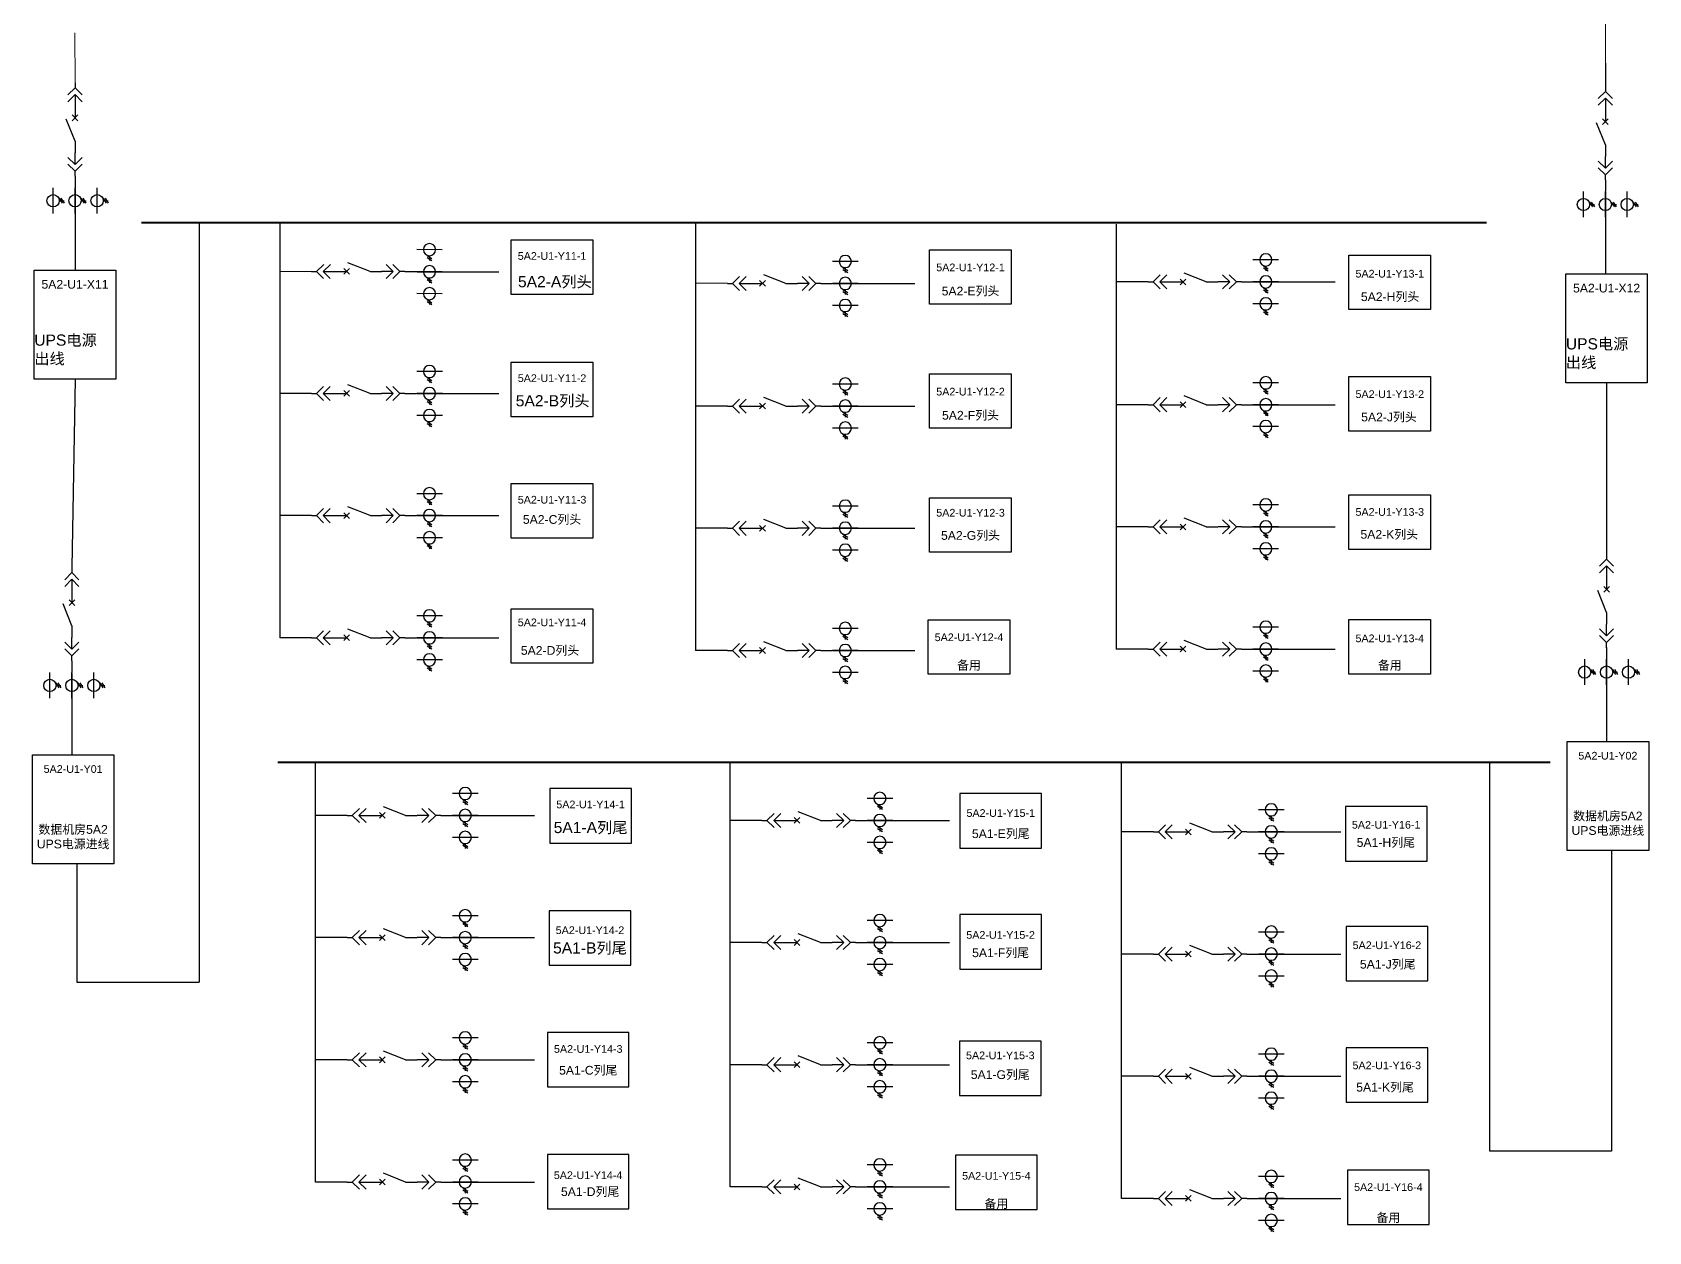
# Model space of a CAD drawing. Header units: metres. Extents: x 117 to 351, y 133 to 303.
# Drawn here: x 131.2 to 234.4, y 135 to 211.5 of the extents above; entities that cross this region are included whole.
import ezdxf

# ---------------------------------------------------------------- set-up
doc = ezdxf.new("R2010")
doc.units = ezdxf.units.M
doc.header["$MEASUREMENT"] = 0
doc.layers.get('0').update_dxf_attribs({"linetype": 'CONTINUOUS', "lineweight": 25})
doc.styles.add('Standard_copy10', font='arial.ttf')

# ---------------------------------------------------------------- blocks, each defined once
blk = doc.blocks.new('DYDQAA03_copy9')
at = {"color": 0}
for points in [[(0, 0), (0, -1.5)], [(-2.12, -3.62), (0, -1.5)], [(-2.12, -5.62), (0, -3.5)], [(2.12, -3.62), (0, -1.5)], [(2.12, -5.62), (0, -3.5)], [(0, -3.5), (0, -7)]]:
    blk.add_lwpolyline(points, dxfattribs=at)
blk = doc.blocks.new('DYDQAA09_copy9')
at = {"color": 0}
blk.add_lwpolyline([(0, 0), (0, -3.5)], dxfattribs=at)
blk.add_lwpolyline([(0, 0), (0, -3.5)], dxfattribs=at)
blk.add_lwpolyline([(0, 0), (0, -3.5)], dxfattribs=at)
blk.add_lwpolyline([(0, 0), (0, -3.5)], dxfattribs=at)
blk.add_lwpolyline([(0, 0), (0, -3.5)], dxfattribs=at)
blk.add_lwpolyline([(0, 0), (0, -3.5)], dxfattribs=at)
blk.add_lwpolyline([(0, 0), (0, -3.5)], dxfattribs=at)
blk.add_lwpolyline([(0, 0), (0, -3.5)], dxfattribs=at)
blk.add_lwpolyline([(0, 0), (0, -3.5)], dxfattribs=at)
blk = doc.blocks.new('DYDQ0201_copy9')
at = {"color": 0}
for points in [[(0.86, -0.86), (-0.86, 0.86)], [(-0.86, -0.86), (0.86, 0.86)], [(0, -7), (-2.61, -0.37)]]:
    blk.add_lwpolyline(points, dxfattribs=at)
blk = doc.blocks.new('DYDQAA04_copy9')
at = {"color": 0}
for points in [[(0, -3.5), (0, 0)], [(-2.12, -1.38), (0, -3.5)], [(-2.12, -3.38), (0, -5.5)], [(2.12, -1.38), (0, -3.5)], [(2.12, -3.38), (0, -5.5)], [(0, -7), (0, -5.5)]]:
    blk.add_lwpolyline(points, dxfattribs=at)
blk = doc.blocks.new('A$C03DD39B5_copy9')
for p, q in [((417, 475), (283, 392)), ((350, 333), (350, 467)), ((417, 422), (283, 339))]:
    blk.add_line(p, q)
blk.add_lwpolyline([(700, 167), (0, 167)])
blk.add_circle((350, 167), 167)
blk = doc.blocks.new('DYDQAA05_copy9')
at = {"color": 0}
blk.add_lwpolyline([(0, 0), (0, -7)], dxfattribs=at)

msp = doc.modelspace()

# ---------------------------------------------------------------- linework, layer by layer
at = {"color": 0, "lineweight": 20}
for p, q in [((231.59, 209.55, -6680.36), (231.59, 212.13, -5297.08)), ((133.91, 208.29, 6938.28), (133.9, 211.48, -5297.08))]:
    msp.add_line(p, q, dxfattribs=at)
for p, q in [((133.91, 201.54, 9139.5), (133.91, 199.9, 9139.5)), ((231.59, 201.31, -4479.14), (231.59, 199.67, -4479.14)), ((133.91, 199.9, 9139.5), (133.91, 196.34, 9139.5)), ((141.83, 199.38, 7598.43), (141.83, 150.88, 5837.67)), ((146.98, 199.38, 7598.43), (146.98, 188.47, 6906.79)), ((173.52, 199.38, 7535.11), (173.52, 187.66, 6843.47)), ((200.36, 199.27, 7535.11), (200.36, 187.75, 6843.47)), ((231.59, 199.67, -4479.14), (231.59, 196.1, -4479.14)), ((149.01, 196.26, 2756.95), (146.98, 196.24, 7598.43)), ((155.76, 196.24, 4958.17), (157.4, 196.24, 4958.17)), ((157.4, 196.24, 4958.17), (160.97, 196.23, 4958.17)), ((175.56, 195.49, 2693.63), (173.52, 195.51, 7535.11)), ((182.31, 195.49, 4894.85), (183.95, 195.49, 4894.85)), ((183.95, 195.49, 4894.85), (187.51, 195.49, 4894.85)), ((202.4, 195.59, 2693.63), (200.36, 195.59, 7535.11)), ((209.15, 195.59, 4894.85), (210.78, 195.59, 4894.85)), ((210.78, 195.59, 4894.85), (214.35, 195.59, 4894.85)), ((133.91, 189.38, 9139.5), (133.71, 177.35, 5428.7)), ((231.67, 189.15, -4510.63), (231.67, 178.05, -7737.11)), ((149.01, 188.47, 6906.79), (146.98, 188.47, 6906.79)), ((146.98, 188.47, 6906.79), (146.98, 180.67, 6215.15)), ((155.76, 188.47, 9108.02), (157.4, 188.47, 9108.02)), ((157.4, 188.47, 9108.02), (160.97, 188.47, 9108.02)), ((175.56, 187.66, 6843.47), (173.52, 187.66, 6843.47)), ((173.52, 187.66, 6843.47), (173.52, 179.86, 6151.83)), ((182.31, 187.66, 9044.69), (183.95, 187.66, 9044.69)), ((183.95, 187.66, 9044.69), (187.51, 187.66, 9044.69)), ((202.4, 187.75, 6843.47), (200.36, 187.75, 6843.47)), ((200.36, 187.75, 6843.47), (200.36, 179.95, 6151.83)), ((209.15, 187.75, 9044.69), (210.78, 187.75, 9044.69)), ((210.78, 187.75, 9044.69), (214.35, 187.75, 9044.69)), ((146.98, 180.67, 6215.15), (146.98, 172.87, 5523.51)), ((149.01, 180.67, 6215.15), (146.98, 180.67, 6215.15)), ((155.76, 180.67, 8416.38), (157.4, 180.67, 8416.38)), ((157.4, 180.67, 8416.38), (160.97, 180.67, 8416.38)), ((173.52, 179.86, 6151.83), (173.52, 172.06, 5460.19)), ((175.56, 179.86, 6151.83), (173.52, 179.86, 6151.83)), ((182.31, 179.86, 8353.05), (183.95, 179.86, 8353.05)), ((183.95, 179.86, 8353.05), (187.51, 179.86, 8353.05)), ((200.36, 179.95, 6151.83), (200.36, 172.15, 5460.19)), ((202.4, 179.95, 6151.83), (200.36, 179.95, 6151.83)), ((209.15, 179.95, 8353.05), (210.78, 179.95, 8353.05)), ((210.78, 179.95, 8353.05), (214.35, 179.95, 8353.05)), ((149.01, 172.87, 5523.51), (146.98, 172.87, 5523.51)), ((155.76, 172.87, 7724.73), (157.4, 172.87, 7724.73)), ((157.4, 172.87, 7724.73), (160.97, 172.87, 7724.73)), ((175.56, 172.06, 5460.19), (173.52, 172.06, 5460.19)), ((182.31, 172.06, 7661.41), (183.95, 172.06, 7661.41)), ((183.95, 172.06, 7661.41), (187.51, 172.06, 7661.41)), ((202.4, 172.15, 5460.19), (200.36, 172.15, 5460.19)), ((209.15, 172.15, 7661.41), (210.78, 172.15, 7661.41)), ((210.78, 172.15, 7661.41), (214.35, 172.15, 7661.41)), ((231.67, 171.46, -5535.89), (231.67, 169.82, -5535.89)), ((133.71, 170.6, 7629.92), (133.71, 168.96, 7629.92)), ((231.67, 169.82, -5535.89), (231.67, 166.25, -5535.89)), ((133.71, 168.96, 7629.92), (133.71, 165.4, 7629.92)), ((149.25, 153.73, 8290.07), (149.25, 164.93, 7598.43)), ((175.73, 153.42, 8290.07), (175.73, 164.93, 7598.43)), ((200.71, 152.68, 8290.07), (200.71, 164.93, 7598.43)), ((224.22, 140.1, -5786.61), (224.22, 164.93, 7598.43)), ((151.29, 161.53, 6906.79), (149.25, 161.53, 7598.43)), ((158.04, 161.53, 9108.02), (159.68, 161.53, 9108.02)), ((159.68, 161.53, 9108.02), (163.24, 161.53, 9108.02)), ((177.76, 161.21, 6906.79), (175.73, 161.21, 7598.43)), ((184.51, 161.21, 9108.02), (186.15, 161.21, 9108.02)), ((186.15, 161.21, 9108.02), (189.72, 161.21, 9108.02)), ((202.74, 160.48, 6906.79), (200.71, 160.48, 7598.43)), ((209.49, 160.48, 9108.02), (211.13, 160.48, 9108.02)), ((211.13, 160.48, 9108.02), (214.7, 160.48, 9108.02)), ((231.98, 159.3, -5567.38), (231.98, 140.1, -5786.61)), ((134.02, 158.44, 7598.43), (134.02, 150.88, 5837.67)), ((151.29, 153.73, 8290.07), (149.25, 153.73, 8290.07)), ((149.25, 145.93, 8981.72), (149.25, 153.73, 8290.07)), ((158.04, 153.73, 10491.3), (159.68, 153.73, 10491.3)), ((159.68, 153.73, 10491.3), (163.24, 153.73, 10491.3)), ((177.76, 153.42, 8290.07), (175.73, 153.42, 8290.07)), ((175.73, 145.62, 8981.72), (175.73, 153.42, 8290.07)), ((184.51, 153.42, 10491.3), (186.15, 153.42, 10491.3)), ((186.15, 153.42, 10491.3), (189.72, 153.42, 10491.3)), ((202.74, 152.68, 8290.07), (200.71, 152.68, 8290.07)), ((200.71, 144.88, 8981.72), (200.71, 152.68, 8290.07)), ((209.49, 152.68, 10491.3), (211.13, 152.68, 10491.3)), ((211.13, 152.68, 10491.3), (214.7, 152.68, 10491.3)), ((134.02, 150.88, 5837.67), (141.83, 150.88, 5837.67)), ((151.29, 145.93, 8981.72), (149.25, 145.93, 8981.72)), ((149.25, 138.13, 9673.36), (149.25, 145.93, 8981.72)), ((158.04, 145.93, 11182.94), (159.68, 145.93, 11182.94)), ((159.68, 145.93, 11182.94), (163.24, 145.93, 11182.94)), ((177.76, 145.62, 8981.72), (175.73, 145.62, 8981.72)), ((175.73, 137.82, 9673.36), (175.73, 145.62, 8981.72)), ((184.51, 145.62, 11182.94), (186.15, 145.62, 11182.94)), ((186.15, 145.62, 11182.94), (189.72, 145.62, 11182.94)), ((202.74, 144.88, 8981.72), (200.71, 144.88, 8981.72)), ((200.71, 137.08, 9673.36), (200.71, 144.88, 8981.72)), ((209.49, 144.88, 11182.94), (211.13, 144.88, 11182.94)), ((211.13, 144.88, 11182.94), (214.7, 144.88, 11182.94)), ((231.98, 140.1, -5786.61), (224.22, 140.1, -5786.61)), ((151.29, 138.13, 9673.36), (149.25, 138.13, 9673.36)), ((158.04, 138.13, 11874.58), (159.68, 138.13, 11874.58)), ((159.68, 138.13, 11874.58), (163.24, 138.13, 11874.58)), ((177.76, 137.82, 9673.36), (175.73, 137.82, 9673.36)), ((184.51, 137.82, 11874.58), (186.15, 137.82, 11874.58)), ((186.15, 137.82, 11874.58), (189.72, 137.82, 11874.58)), ((202.74, 137.08, 9673.36), (200.71, 137.08, 9673.36)), ((209.49, 137.08, 11874.58), (211.13, 137.08, 11874.58)), ((211.13, 137.08, 11874.58), (214.7, 137.08, 11874.58))]:
    msp.add_line(p, q)
at = {"color": 1, "lineweight": 40}
for p, q in [((138.15, 199.38, 7598.43), (224.01, 199.38, 7598.43)), ((146.85, 164.93, 7598.43), (228.06, 164.93, 7598.43))]:
    msp.add_line(p, q, dxfattribs=at)
for points, elevation in [([(161.75, 198.27), (166.96, 198.27), (166.96, 194.79), (161.75, 194.79)], -4149.84), ([(188.46, 197.64), (193.67, 197.64), (193.67, 194.17), (188.46, 194.17)], 4863.36), ([(215.22, 197.29), (220.43, 197.29), (220.43, 193.82), (215.22, 193.82)], -4149.84), ([(131.31, 196.34), (136.52, 196.34), (136.52, 189.38), (131.31, 189.38)], 9139.5), ([(229.07, 196.1), (234.27, 196.1), (234.27, 189.15), (229.07, 189.15)], -4510.63), ([(188.46, 189.73), (193.67, 189.73), (193.67, 186.26), (188.46, 186.26)], 9013.2), ([(161.75, 182.72), (166.96, 182.72), (166.96, 179.24), (161.75, 179.24)], -691.64), ([(188.46, 181.81), (193.67, 181.81), (193.67, 178.33), (188.46, 178.33)], 8321.56), ([(215.22, 181.99), (220.43, 181.99), (220.43, 178.51), (215.22, 178.51)], -691.64), ([(161.75, 174.72), (166.96, 174.72), (166.96, 171.24), (161.75, 171.24)], -1383.28), ([(188.37, 174.02), (193.58, 174.02), (193.58, 170.55), (188.37, 170.55)], 7629.92), ([(215.22, 174.03), (220.43, 174.03), (220.43, 170.55), (215.22, 170.55)], -1383.28), ([(229.15, 166.25), (234.36, 166.25), (234.36, 159.3), (229.15, 159.3)], -5567.38), ([(131.19, 165.4), (136.39, 165.4), (136.39, 158.44), (131.19, 158.44)], 7598.43), ([(169.42, 163.25), (164.21, 163.25), (164.21, 159.77), (169.42, 159.77)], 4075.51), ([(195.6, 162.92), (190.39, 162.92), (190.39, 159.44), (195.6, 159.44)], 9076.53), ([(220.21, 162.1), (215, 162.1), (215, 158.62), (220.21, 158.62)], 9076.53), ([(169.38, 155.44), (164.17, 155.44), (164.17, 151.97), (169.38, 151.97)], 10459.81), ([(195.59, 155.2), (190.38, 155.2), (190.38, 151.72), (195.59, 151.72)], 10459.81), ([(220.25, 154.45), (215.05, 154.45), (215.05, 150.97), (220.25, 150.97)], 10459.81), ([(169.27, 147.68), (164.06, 147.68), (164.06, 144.2), (169.27, 144.2)], 11151.45), ([(195.57, 147.13), (190.36, 147.13), (190.36, 143.66), (195.57, 143.66)], 11151.45), ([(220.25, 146.69), (215.04, 146.69), (215.04, 143.22), (220.25, 143.22)], 11151.45), ([(169.27, 139.89), (164.06, 139.89), (164.06, 136.41), (169.27, 136.41)], 11843.09), ([(195.32, 139.84), (190.12, 139.84), (190.12, 136.37), (195.32, 136.37)], 11843.09), ([(220.35, 138.89), (215.14, 138.89), (215.14, 135.42), (220.35, 135.42)], 11843.09)]:
    msp.add_lwpolyline(points, close=True, dxfattribs=dict(elevation=elevation))
for points in [[(161.75, 190.46), (166.96, 190.46), (166.96, 186.98), (161.75, 186.98)], [(215.22, 189.55), (220.43, 189.55), (220.43, 186.07), (215.22, 186.07)]]:
    msp.add_lwpolyline(points, close=True)

# ---------------------------------------------------------------- block references
at = {"color": 0, "xscale": 0.2128962921302706, "yscale": 0.2128962921302706, "zscale": 0.2128962921302706}
msp.add_blockref('DYDQAA05_copy9', (231.59, 209.55, -6680.36), dxfattribs=at)
at = {"xscale": 0.2128962921302706, "yscale": 0.2128962921302706, "zscale": 0.2128962921302706}
for name, p in [('DYDQAA03_copy9', (133.91, 208.29, 6938.28)), ('DYDQAA03_copy9', (231.59, 208.06, -6680.36)), ('DYDQAA09_copy9', (133.91, 206.8, 6938.28)), ('DYDQAA09_copy9', (231.59, 206.57, -6680.36)), ('DYDQ0201_copy9', (133.91, 206.06, 6938.28)), ('DYDQ0201_copy9', (231.59, 205.82, -6680.36)), ('DYDQAA09_copy9', (133.91, 204.57, 6938.28)), ('DYDQAA09_copy9', (231.59, 204.33, -6680.36)), ('DYDQAA04_copy9', (133.91, 203.82, 6938.28)), ('DYDQAA04_copy9', (231.59, 203.59, -6680.36)), ('DYDQAA09_copy9', (133.91, 202.33, 6938.28)), ('DYDQAA09_copy9', (231.59, 202.1, -6680.36)), ('DYDQAA03_copy9', (231.67, 178.21, -7737.11)), ('DYDQAA03_copy9', (133.71, 177.35, 5428.7)), ('DYDQAA09_copy9', (231.67, 176.72, -7737.11)), ('DYDQAA09_copy9', (133.71, 175.86, 5428.7)), ('DYDQ0201_copy9', (231.67, 175.97, -7737.11)), ('DYDQ0201_copy9', (133.71, 175.12, 5428.7)), ('DYDQAA09_copy9', (231.67, 174.48, -7737.11)), ('DYDQAA09_copy9', (133.71, 173.63, 5428.7)), ('DYDQAA04_copy9', (231.67, 173.73, -7737.11)), ('DYDQAA04_copy9', (133.71, 172.88, 5428.7)), ('DYDQAA09_copy9', (133.71, 171.39, 5428.7)), ('DYDQAA09_copy9', (231.67, 172.24, -7737.11))]:
    msp.add_blockref(name, p, dxfattribs=at)
for name, p, xscale, yscale, zscale, rotation in [('A$C03DD39B5_copy9', (132.12, 201.59, 9139.5), 0.00233888397733859, 0.00233888397733859, 0.00233888397733859, 270), ('A$C03DD39B5_copy9', (133.52, 201.59, 9139.5), 0.00233888397733859, 0.00233888397733859, 0.00233888397733859, 270), ('A$C03DD39B5_copy9', (134.93, 201.59, 9139.5), 0.00233888397733859, 0.00233888397733859, 0.00233888397733859, 270), ('A$C03DD39B5_copy9', (229.8, 201.35, -4479.14), 0.00233888397733859, 0.00233888397733859, 0.00233888397733859, 270), ('A$C03DD39B5_copy9', (231.2, 201.35, -4479.14), 0.00233888397733859, 0.00233888397733859, 0.00233888397733859, 270), ('A$C03DD39B5_copy9', (232.6, 201.35, -4479.14), 0.00233888397733859, 0.00233888397733859, 0.00233888397733859, 270), ('A$C03DD39B5_copy9', (155.72, 198.04, 4958.17), -0.002338883977338589, 0.002338883977338589, 0.00233888397733859, 179.8465553712505), ('A$C03DD39B5_copy9', (182.26, 197.28, 4894.85), -0.00233888397733859, 0.00233888397733859, 0.00233888397733859, 180), ('A$C03DD39B5_copy9', (209.1, 197.38, 4894.85), -0.00233888397733859, 0.00233888397733859, 0.00233888397733859, 180), ('DYDQAA03_copy9', (149.01, 196.26, 2756.95), -0.2128962921302706, 0.2128962921302706, 0.2128962921302706, 89.84655537125046), ('DYDQAA09_copy9', (150.5, 196.26, 2756.95), -0.2128962921302706, 0.2128962921302706, 0.2128962921302706, 89.84655537125046), ('DYDQ0201_copy9', (151.25, 196.26, 2756.95), -0.2128962921302706, 0.2128962921302706, 0.2128962921302706, 89.84655537125046), ('DYDQAA09_copy9', (152.74, 196.25, 2756.95), -0.2128962921302706, 0.2128962921302706, 0.2128962921302706, 89.84655537125046), ('DYDQAA04_copy9', (153.48, 196.25, 2756.95), -0.2128962921302706, 0.2128962921302706, 0.2128962921302706, 89.84655537125046), ('DYDQAA09_copy9', (154.97, 196.25, 2756.95), -0.2128962921302706, 0.2128962921302706, 0.2128962921302706, 89.84655537125046), ('A$C03DD39B5_copy9', (155.72, 196.63, 4958.17), -0.002338883977338589, 0.002338883977338589, 0.00233888397733859, 179.8465553712505), ('DYDQ0201_copy9', (177.79, 195.49, 2693.63), -0.2128962921302706, 0.2128962921302706, 0.2128962921302706, 90), ('DYDQAA03_copy9', (202.4, 195.59, 2693.63), -0.2128962921302706, 0.2128962921302706, 0.2128962921302706, 90), ('DYDQ0201_copy9', (204.63, 195.59, 2693.63), -0.2128962921302706, 0.2128962921302706, 0.2128962921302706, 90), ('DYDQAA04_copy9', (206.87, 195.59, 2693.63), -0.2128962921302706, 0.2128962921302706, 0.2128962921302706, 90), ('A$C03DD39B5_copy9', (155.72, 195.23, 4958.17), -0.002338883977338589, 0.002338883977338589, 0.00233888397733859, 179.8465553712505), ('DYDQAA03_copy9', (175.56, 195.49, 2693.63), -0.2128962921302706, 0.2128962921302706, 0.2128962921302706, 90), ('DYDQAA09_copy9', (177.05, 195.49, 2693.63), -0.2128962921302706, 0.2128962921302706, 0.2128962921302706, 90), ('DYDQAA09_copy9', (179.28, 195.49, 2693.63), -0.2128962921302706, 0.2128962921302706, 0.2128962921302706, 90), ('DYDQAA04_copy9', (180.03, 195.49, 2693.63), -0.2128962921302706, 0.2128962921302706, 0.2128962921302706, 90), ('DYDQAA09_copy9', (181.52, 195.49, 2693.63), -0.2128962921302706, 0.2128962921302706, 0.2128962921302706, 90), ('A$C03DD39B5_copy9', (182.26, 195.88, 4894.85), -0.00233888397733859, 0.00233888397733859, 0.00233888397733859, 180), ('DYDQAA09_copy9', (203.89, 195.59, 2693.63), -0.2128962921302706, 0.2128962921302706, 0.2128962921302706, 90), ('DYDQAA09_copy9', (206.12, 195.59, 2693.63), -0.2128962921302706, 0.2128962921302706, 0.2128962921302706, 90), ('DYDQAA09_copy9', (208.36, 195.59, 2693.63), -0.2128962921302706, 0.2128962921302706, 0.2128962921302706, 90), ('A$C03DD39B5_copy9', (209.1, 195.98, 4894.85), -0.00233888397733859, 0.00233888397733859, 0.00233888397733859, 180), ('A$C03DD39B5_copy9', (182.26, 194.47, 4894.85), -0.00233888397733859, 0.00233888397733859, 0.00233888397733859, 180), ('A$C03DD39B5_copy9', (209.1, 194.58, 4894.85), -0.00233888397733859, 0.00233888397733859, 0.00233888397733859, 180), ('A$C03DD39B5_copy9', (155.72, 190.26, 9108.02), -0.00233888397733859, 0.00233888397733859, 0.00233888397733859, 180), ('DYDQAA03_copy9', (149.01, 188.47, 6906.79), -0.2128962921302706, 0.2128962921302706, 0.2128962921302706, 90), ('DYDQ0201_copy9', (151.25, 188.47, 6906.79), -0.2128962921302706, 0.2128962921302706, 0.2128962921302706, 90), ('DYDQAA04_copy9', (153.48, 188.47, 6906.79), -0.2128962921302706, 0.2128962921302706, 0.2128962921302706, 90), ('A$C03DD39B5_copy9', (155.72, 188.85, 9108.02), -0.00233888397733859, 0.00233888397733859, 0.00233888397733859, 180), ('A$C03DD39B5_copy9', (182.26, 189.46, 9044.69), -0.00233888397733859, 0.00233888397733859, 0.00233888397733859, 180), ('A$C03DD39B5_copy9', (209.1, 189.54, 9044.69), -0.00233888397733859, 0.00233888397733859, 0.00233888397733859, 180), ('DYDQAA09_copy9', (150.5, 188.47, 6906.79), -0.2128962921302706, 0.2128962921302706, 0.2128962921302706, 90), ('DYDQAA09_copy9', (152.74, 188.47, 6906.79), -0.2128962921302706, 0.2128962921302706, 0.2128962921302706, 90), ('DYDQAA09_copy9', (154.97, 188.47, 6906.79), -0.2128962921302706, 0.2128962921302706, 0.2128962921302706, 90), ('DYDQAA03_copy9', (175.56, 187.66, 6843.47), -0.2128962921302706, 0.2128962921302706, 0.2128962921302706, 90), ('DYDQ0201_copy9', (177.79, 187.66, 6843.47), -0.2128962921302706, 0.2128962921302706, 0.2128962921302706, 90), ('DYDQAA04_copy9', (180.03, 187.66, 6843.47), -0.2128962921302706, 0.2128962921302706, 0.2128962921302706, 90), ('A$C03DD39B5_copy9', (182.26, 188.05, 9044.69), -0.00233888397733859, 0.00233888397733859, 0.00233888397733859, 180), ('DYDQAA03_copy9', (202.4, 187.75, 6843.47), -0.2128962921302706, 0.2128962921302706, 0.2128962921302706, 90), ('DYDQ0201_copy9', (204.63, 187.75, 6843.47), -0.2128962921302706, 0.2128962921302706, 0.2128962921302706, 90), ('DYDQAA04_copy9', (206.87, 187.75, 6843.47), -0.2128962921302706, 0.2128962921302706, 0.2128962921302706, 90), ('A$C03DD39B5_copy9', (209.1, 188.14, 9044.69), -0.00233888397733859, 0.00233888397733859, 0.00233888397733859, 180), ('A$C03DD39B5_copy9', (155.72, 187.45, 9108.02), -0.00233888397733859, 0.00233888397733859, 0.00233888397733859, 180), ('DYDQAA09_copy9', (177.05, 187.66, 6843.47), -0.2128962921302706, 0.2128962921302706, 0.2128962921302706, 90), ('DYDQAA09_copy9', (179.28, 187.66, 6843.47), -0.2128962921302706, 0.2128962921302706, 0.2128962921302706, 90), ('DYDQAA09_copy9', (181.52, 187.66, 6843.47), -0.2128962921302706, 0.2128962921302706, 0.2128962921302706, 90), ('DYDQAA09_copy9', (203.89, 187.75, 6843.47), -0.2128962921302706, 0.2128962921302706, 0.2128962921302706, 90), ('DYDQAA09_copy9', (206.12, 187.75, 6843.47), -0.2128962921302706, 0.2128962921302706, 0.2128962921302706, 90), ('DYDQAA09_copy9', (208.36, 187.75, 6843.47), -0.2128962921302706, 0.2128962921302706, 0.2128962921302706, 90), ('A$C03DD39B5_copy9', (182.26, 186.65, 9044.69), -0.00233888397733859, 0.00233888397733859, 0.00233888397733859, 180), ('A$C03DD39B5_copy9', (209.1, 186.74, 9044.69), -0.00233888397733859, 0.00233888397733859, 0.00233888397733859, 180), ('A$C03DD39B5_copy9', (155.72, 182.46, 8416.38), -0.00233888397733859, 0.00233888397733859, 0.00233888397733859, 180), ('A$C03DD39B5_copy9', (182.26, 181.66, 8353.05), -0.00233888397733859, 0.00233888397733859, 0.00233888397733859, 180), ('A$C03DD39B5_copy9', (209.1, 181.74, 8353.05), -0.00233888397733859, 0.00233888397733859, 0.00233888397733859, 180), ('DYDQAA03_copy9', (149.01, 180.67, 6215.15), -0.2128962921302706, 0.2128962921302706, 0.2128962921302706, 90), ('DYDQAA09_copy9', (150.5, 180.67, 6215.15), -0.2128962921302706, 0.2128962921302706, 0.2128962921302706, 90), ('DYDQ0201_copy9', (151.25, 180.67, 6215.15), -0.2128962921302706, 0.2128962921302706, 0.2128962921302706, 90), ('DYDQAA09_copy9', (152.74, 180.67, 6215.15), -0.2128962921302706, 0.2128962921302706, 0.2128962921302706, 90), ('DYDQAA04_copy9', (153.48, 180.67, 6215.15), -0.2128962921302706, 0.2128962921302706, 0.2128962921302706, 90), ('DYDQAA09_copy9', (154.97, 180.67, 6215.15), -0.2128962921302706, 0.2128962921302706, 0.2128962921302706, 90), ('A$C03DD39B5_copy9', (155.72, 181.06, 8416.38), -0.00233888397733859, 0.00233888397733859, 0.00233888397733859, 180), ('A$C03DD39B5_copy9', (155.72, 179.65, 8416.38), -0.00233888397733859, 0.00233888397733859, 0.00233888397733859, 180), ('DYDQAA03_copy9', (175.56, 179.86, 6151.83), -0.2128962921302706, 0.2128962921302706, 0.2128962921302706, 90), ('DYDQAA09_copy9', (177.05, 179.86, 6151.83), -0.2128962921302706, 0.2128962921302706, 0.2128962921302706, 90), ('DYDQ0201_copy9', (177.79, 179.86, 6151.83), -0.2128962921302706, 0.2128962921302706, 0.2128962921302706, 90), ('DYDQAA09_copy9', (179.28, 179.86, 6151.83), -0.2128962921302706, 0.2128962921302706, 0.2128962921302706, 90), ('DYDQAA04_copy9', (180.03, 179.86, 6151.83), -0.2128962921302706, 0.2128962921302706, 0.2128962921302706, 90), ('DYDQAA09_copy9', (181.52, 179.86, 6151.83), -0.2128962921302706, 0.2128962921302706, 0.2128962921302706, 90), ('A$C03DD39B5_copy9', (182.26, 180.25, 8353.05), -0.00233888397733859, 0.00233888397733859, 0.00233888397733859, 180), ('DYDQAA03_copy9', (202.4, 179.95, 6151.83), -0.2128962921302706, 0.2128962921302706, 0.2128962921302706, 90), ('DYDQAA09_copy9', (203.89, 179.95, 6151.83), -0.2128962921302706, 0.2128962921302706, 0.2128962921302706, 90), ('DYDQ0201_copy9', (204.63, 179.95, 6151.83), -0.2128962921302706, 0.2128962921302706, 0.2128962921302706, 90), ('DYDQAA09_copy9', (206.12, 179.95, 6151.83), -0.2128962921302706, 0.2128962921302706, 0.2128962921302706, 90), ('DYDQAA04_copy9', (206.87, 179.95, 6151.83), -0.2128962921302706, 0.2128962921302706, 0.2128962921302706, 90), ('DYDQAA09_copy9', (208.36, 179.95, 6151.83), -0.2128962921302706, 0.2128962921302706, 0.2128962921302706, 90), ('A$C03DD39B5_copy9', (209.1, 180.34, 8353.05), -0.00233888397733859, 0.00233888397733859, 0.00233888397733859, 180), ('A$C03DD39B5_copy9', (182.26, 178.85, 8353.05), -0.00233888397733859, 0.00233888397733859, 0.00233888397733859, 180), ('A$C03DD39B5_copy9', (209.1, 178.94, 8353.05), -0.00233888397733859, 0.00233888397733859, 0.00233888397733859, 180), ('A$C03DD39B5_copy9', (155.72, 174.66, 7724.73), -0.00233888397733859, 0.00233888397733859, 0.00233888397733859, 180), ('DYDQ0201_copy9', (151.25, 172.87, 5523.51), -0.2128962921302706, 0.2128962921302706, 0.2128962921302706, 90), ('A$C03DD39B5_copy9', (182.26, 173.86, 7661.41), -0.00233888397733859, 0.00233888397733859, 0.00233888397733859, 180), ('A$C03DD39B5_copy9', (209.1, 173.94, 7661.41), -0.00233888397733859, 0.00233888397733859, 0.00233888397733859, 180), ('DYDQAA03_copy9', (149.01, 172.87, 5523.51), -0.2128962921302706, 0.2128962921302706, 0.2128962921302706, 90), ('DYDQAA09_copy9', (150.5, 172.87, 5523.51), -0.2128962921302706, 0.2128962921302706, 0.2128962921302706, 90), ('DYDQAA09_copy9', (152.74, 172.87, 5523.51), -0.2128962921302706, 0.2128962921302706, 0.2128962921302706, 90), ('DYDQAA04_copy9', (153.48, 172.87, 5523.51), -0.2128962921302706, 0.2128962921302706, 0.2128962921302706, 90), ('DYDQAA09_copy9', (154.97, 172.87, 5523.51), -0.2128962921302706, 0.2128962921302706, 0.2128962921302706, 90), ('A$C03DD39B5_copy9', (155.72, 173.26, 7724.73), -0.00233888397733859, 0.00233888397733859, 0.00233888397733859, 180), ('DYDQAA03_copy9', (175.56, 172.06, 5460.19), -0.2128962921302706, 0.2128962921302706, 0.2128962921302706, 90), ('DYDQ0201_copy9', (177.79, 172.06, 5460.19), -0.2128962921302706, 0.2128962921302706, 0.2128962921302706, 90), ('DYDQAA04_copy9', (180.03, 172.06, 5460.19), -0.2128962921302706, 0.2128962921302706, 0.2128962921302706, 90), ('A$C03DD39B5_copy9', (182.26, 172.45, 7661.41), -0.00233888397733859, 0.00233888397733859, 0.00233888397733859, 180), ('DYDQAA03_copy9', (202.4, 172.15, 5460.19), -0.2128962921302706, 0.2128962921302706, 0.2128962921302706, 90), ('DYDQ0201_copy9', (204.63, 172.15, 5460.19), -0.2128962921302706, 0.2128962921302706, 0.2128962921302706, 90), ('DYDQAA04_copy9', (206.87, 172.15, 5460.19), -0.2128962921302706, 0.2128962921302706, 0.2128962921302706, 90), ('A$C03DD39B5_copy9', (209.1, 172.54, 7661.41), -0.00233888397733859, 0.00233888397733859, 0.00233888397733859, 180), ('A$C03DD39B5_copy9', (155.72, 171.85, 7724.73), -0.00233888397733859, 0.00233888397733859, 0.00233888397733859, 180), ('DYDQAA09_copy9', (177.05, 172.06, 5460.19), -0.2128962921302706, 0.2128962921302706, 0.2128962921302706, 90), ('DYDQAA09_copy9', (179.28, 172.06, 5460.19), -0.2128962921302706, 0.2128962921302706, 0.2128962921302706, 90), ('DYDQAA09_copy9', (181.52, 172.06, 5460.19), -0.2128962921302706, 0.2128962921302706, 0.2128962921302706, 90), ('DYDQAA09_copy9', (203.89, 172.15, 5460.19), -0.2128962921302706, 0.2128962921302706, 0.2128962921302706, 90), ('DYDQAA09_copy9', (206.12, 172.15, 5460.19), -0.2128962921302706, 0.2128962921302706, 0.2128962921302706, 90), ('DYDQAA09_copy9', (208.36, 172.15, 5460.19), -0.2128962921302706, 0.2128962921302706, 0.2128962921302706, 90), ('A$C03DD39B5_copy9', (229.88, 171.5, -5535.89), 0.00233888397733859, 0.00233888397733859, 0.00233888397733859, 270), ('A$C03DD39B5_copy9', (231.28, 171.5, -5535.89), 0.00233888397733859, 0.00233888397733859, 0.00233888397733859, 270), ('A$C03DD39B5_copy9', (232.68, 171.5, -5535.89), 0.00233888397733859, 0.00233888397733859, 0.00233888397733859, 270), ('A$C03DD39B5_copy9', (131.92, 170.65, 7629.92), 0.00233888397733859, 0.00233888397733859, 0.00233888397733859, 270), ('A$C03DD39B5_copy9', (133.32, 170.65, 7629.92), 0.00233888397733859, 0.00233888397733859, 0.00233888397733859, 270), ('A$C03DD39B5_copy9', (134.72, 170.65, 7629.92), 0.00233888397733859, 0.00233888397733859, 0.00233888397733859, 270), ('A$C03DD39B5_copy9', (182.26, 171.05, 7661.41), -0.00233888397733859, 0.00233888397733859, 0.00233888397733859, 180), ('A$C03DD39B5_copy9', (209.1, 171.14, 7661.41), -0.00233888397733859, 0.00233888397733859, 0.00233888397733859, 180), ('A$C03DD39B5_copy9', (158, 163.32, 9108.02), -0.00233888397733859, 0.00233888397733859, 0.00233888397733859, 180), ('DYDQAA03_copy9', (151.29, 161.53, 6906.79), -0.2128962921302706, 0.2128962921302706, 0.2128962921302706, 90), ('DYDQ0201_copy9', (153.52, 161.53, 6906.79), -0.2128962921302706, 0.2128962921302706, 0.2128962921302706, 90), ('DYDQAA04_copy9', (155.76, 161.53, 6906.79), -0.2128962921302706, 0.2128962921302706, 0.2128962921302706, 90), ('A$C03DD39B5_copy9', (184.47, 163.01, 9108.02), -0.00233888397733859, 0.00233888397733859, 0.00233888397733859, 180), ('A$C03DD39B5_copy9', (209.45, 162.28, 9108.02), -0.00233888397733859, 0.00233888397733859, 0.00233888397733859, 180), ('DYDQAA09_copy9', (152.78, 161.53, 6906.79), -0.2128962921302706, 0.2128962921302706, 0.2128962921302706, 90), ('DYDQAA09_copy9', (155.01, 161.53, 6906.79), -0.2128962921302706, 0.2128962921302706, 0.2128962921302706, 90), ('DYDQAA09_copy9', (157.25, 161.53, 6906.79), -0.2128962921302706, 0.2128962921302706, 0.2128962921302706, 90), ('A$C03DD39B5_copy9', (158, 161.92, 9108.02), -0.00233888397733859, 0.00233888397733859, 0.00233888397733859, 180), ('DYDQAA03_copy9', (177.76, 161.21, 6906.79), -0.2128962921302706, 0.2128962921302706, 0.2128962921302706, 90), ('DYDQAA09_copy9', (179.25, 161.21, 6906.79), -0.2128962921302706, 0.2128962921302706, 0.2128962921302706, 90), ('DYDQ0201_copy9', (180, 161.21, 6906.79), -0.2128962921302706, 0.2128962921302706, 0.2128962921302706, 90), ('DYDQAA09_copy9', (181.49, 161.21, 6906.79), -0.2128962921302706, 0.2128962921302706, 0.2128962921302706, 90), ('DYDQAA04_copy9', (182.23, 161.21, 6906.79), -0.2128962921302706, 0.2128962921302706, 0.2128962921302706, 90), ('DYDQAA09_copy9', (183.72, 161.21, 6906.79), -0.2128962921302706, 0.2128962921302706, 0.2128962921302706, 90), ('A$C03DD39B5_copy9', (184.47, 161.6, 9108.02), -0.00233888397733859, 0.00233888397733859, 0.00233888397733859, 180), ('DYDQ0201_copy9', (204.98, 160.48, 6906.79), -0.2128962921302706, 0.2128962921302706, 0.2128962921302706, 90), ('A$C03DD39B5_copy9', (158, 160.52, 9108.02), -0.00233888397733859, 0.00233888397733859, 0.00233888397733859, 180), ('A$C03DD39B5_copy9', (184.47, 160.2, 9108.02), -0.00233888397733859, 0.00233888397733859, 0.00233888397733859, 180), ('DYDQAA03_copy9', (202.74, 160.48, 6906.79), -0.2128962921302706, 0.2128962921302706, 0.2128962921302706, 90), ('DYDQAA09_copy9', (204.23, 160.48, 6906.79), -0.2128962921302706, 0.2128962921302706, 0.2128962921302706, 90), ('DYDQAA09_copy9', (206.47, 160.48, 6906.79), -0.2128962921302706, 0.2128962921302706, 0.2128962921302706, 90), ('DYDQAA04_copy9', (207.21, 160.48, 6906.79), -0.2128962921302706, 0.2128962921302706, 0.2128962921302706, 90), ('DYDQAA09_copy9', (208.7, 160.48, 6906.79), -0.2128962921302706, 0.2128962921302706, 0.2128962921302706, 90), ('A$C03DD39B5_copy9', (209.45, 160.87, 9108.02), -0.00233888397733859, 0.00233888397733859, 0.00233888397733859, 180), ('A$C03DD39B5_copy9', (209.45, 159.47, 9108.02), -0.00233888397733859, 0.00233888397733859, 0.00233888397733859, 180), ('A$C03DD39B5_copy9', (158, 155.52, 10491.3), -0.00233888397733859, 0.00233888397733859, 0.00233888397733859, 180), ('A$C03DD39B5_copy9', (184.47, 155.21, 10491.3), -0.00233888397733859, 0.00233888397733859, 0.00233888397733859, 180), ('DYDQAA03_copy9', (151.29, 153.73, 8290.07), -0.2128962921302706, 0.2128962921302706, 0.2128962921302706, 90), ('DYDQAA09_copy9', (152.78, 153.73, 8290.07), -0.2128962921302706, 0.2128962921302706, 0.2128962921302706, 90), ('DYDQ0201_copy9', (153.52, 153.73, 8290.07), -0.2128962921302706, 0.2128962921302706, 0.2128962921302706, 90), ('DYDQAA09_copy9', (155.01, 153.73, 8290.07), -0.2128962921302706, 0.2128962921302706, 0.2128962921302706, 90), ('DYDQAA04_copy9', (155.76, 153.73, 8290.07), -0.2128962921302706, 0.2128962921302706, 0.2128962921302706, 90), ('DYDQAA09_copy9', (157.25, 153.73, 8290.07), -0.2128962921302706, 0.2128962921302706, 0.2128962921302706, 90), ('A$C03DD39B5_copy9', (158, 154.12, 10491.3), -0.00233888397733859, 0.00233888397733859, 0.00233888397733859, 180), ('DYDQAA03_copy9', (177.76, 153.42, 8290.07), -0.2128962921302706, 0.2128962921302706, 0.2128962921302706, 90), ('DYDQ0201_copy9', (180, 153.42, 8290.07), -0.2128962921302706, 0.2128962921302706, 0.2128962921302706, 90), ('DYDQAA04_copy9', (182.23, 153.42, 8290.07), -0.2128962921302706, 0.2128962921302706, 0.2128962921302706, 90), ('A$C03DD39B5_copy9', (184.47, 153.8, 10491.3), -0.00233888397733859, 0.00233888397733859, 0.00233888397733859, 180), ('A$C03DD39B5_copy9', (209.45, 154.48, 10491.3), -0.00233888397733859, 0.00233888397733859, 0.00233888397733859, 180), ('A$C03DD39B5_copy9', (158, 152.72, 10491.3), -0.00233888397733859, 0.00233888397733859, 0.00233888397733859, 180), ('DYDQAA09_copy9', (179.25, 153.42, 8290.07), -0.2128962921302706, 0.2128962921302706, 0.2128962921302706, 90), ('DYDQAA09_copy9', (181.49, 153.42, 8290.07), -0.2128962921302706, 0.2128962921302706, 0.2128962921302706, 90), ('DYDQAA09_copy9', (183.72, 153.42, 8290.07), -0.2128962921302706, 0.2128962921302706, 0.2128962921302706, 90), ('DYDQAA03_copy9', (202.74, 152.68, 8290.07), -0.2128962921302706, 0.2128962921302706, 0.2128962921302706, 90), ('DYDQ0201_copy9', (204.98, 152.68, 8290.07), -0.2128962921302706, 0.2128962921302706, 0.2128962921302706, 90), ('DYDQAA04_copy9', (207.21, 152.68, 8290.07), -0.2128962921302706, 0.2128962921302706, 0.2128962921302706, 90), ('A$C03DD39B5_copy9', (209.45, 153.07, 10491.3), -0.00233888397733859, 0.00233888397733859, 0.00233888397733859, 180), ('A$C03DD39B5_copy9', (184.47, 152.4, 10491.3), -0.00233888397733859, 0.00233888397733859, 0.00233888397733859, 180), ('DYDQAA09_copy9', (204.23, 152.68, 8290.07), -0.2128962921302706, 0.2128962921302706, 0.2128962921302706, 90), ('DYDQAA09_copy9', (206.47, 152.68, 8290.07), -0.2128962921302706, 0.2128962921302706, 0.2128962921302706, 90), ('DYDQAA09_copy9', (208.7, 152.68, 8290.07), -0.2128962921302706, 0.2128962921302706, 0.2128962921302706, 90), ('A$C03DD39B5_copy9', (209.45, 151.67, 10491.3), -0.00233888397733859, 0.00233888397733859, 0.00233888397733859, 180), ('A$C03DD39B5_copy9', (158, 147.72, 11182.94), -0.00233888397733859, 0.00233888397733859, 0.00233888397733859, 180), ('A$C03DD39B5_copy9', (184.47, 147.41, 11182.94), -0.00233888397733859, 0.00233888397733859, 0.00233888397733859, 180), ('A$C03DD39B5_copy9', (209.45, 146.68, 11182.94), -0.00233888397733859, 0.00233888397733859, 0.00233888397733859, 180), ('DYDQAA03_copy9', (151.29, 145.93, 8981.72), -0.2128962921302706, 0.2128962921302706, 0.2128962921302706, 90), ('DYDQAA09_copy9', (152.78, 145.93, 8981.72), -0.2128962921302706, 0.2128962921302706, 0.2128962921302706, 90), ('DYDQ0201_copy9', (153.52, 145.93, 8981.72), -0.2128962921302706, 0.2128962921302706, 0.2128962921302706, 90), ('DYDQAA09_copy9', (155.01, 145.93, 8981.72), -0.2128962921302706, 0.2128962921302706, 0.2128962921302706, 90), ('DYDQAA04_copy9', (155.76, 145.93, 8981.72), -0.2128962921302706, 0.2128962921302706, 0.2128962921302706, 90), ('DYDQAA09_copy9', (157.25, 145.93, 8981.72), -0.2128962921302706, 0.2128962921302706, 0.2128962921302706, 90), ('A$C03DD39B5_copy9', (158, 146.32, 11182.94), -0.00233888397733859, 0.00233888397733859, 0.00233888397733859, 180), ('DYDQAA03_copy9', (177.76, 145.62, 8981.72), -0.2128962921302706, 0.2128962921302706, 0.2128962921302706, 90), ('DYDQAA09_copy9', (179.25, 145.62, 8981.72), -0.2128962921302706, 0.2128962921302706, 0.2128962921302706, 90), ('DYDQ0201_copy9', (180, 145.62, 8981.72), -0.2128962921302706, 0.2128962921302706, 0.2128962921302706, 90), ('DYDQAA09_copy9', (181.49, 145.62, 8981.72), -0.2128962921302706, 0.2128962921302706, 0.2128962921302706, 90), ('DYDQAA04_copy9', (182.23, 145.62, 8981.72), -0.2128962921302706, 0.2128962921302706, 0.2128962921302706, 90), ('DYDQAA09_copy9', (183.72, 145.62, 8981.72), -0.2128962921302706, 0.2128962921302706, 0.2128962921302706, 90), ('A$C03DD39B5_copy9', (184.47, 146.01, 11182.94), -0.00233888397733859, 0.00233888397733859, 0.00233888397733859, 180), ('A$C03DD39B5_copy9', (158, 144.92, 11182.94), -0.00233888397733859, 0.00233888397733859, 0.00233888397733859, 180), ('A$C03DD39B5_copy9', (184.47, 144.6, 11182.94), -0.00233888397733859, 0.00233888397733859, 0.00233888397733859, 180), ('DYDQAA03_copy9', (202.74, 144.88, 8981.72), -0.2128962921302706, 0.2128962921302706, 0.2128962921302706, 90), ('DYDQAA09_copy9', (204.23, 144.88, 8981.72), -0.2128962921302706, 0.2128962921302706, 0.2128962921302706, 90), ('DYDQ0201_copy9', (204.98, 144.88, 8981.72), -0.2128962921302706, 0.2128962921302706, 0.2128962921302706, 90), ('DYDQAA09_copy9', (206.47, 144.88, 8981.72), -0.2128962921302706, 0.2128962921302706, 0.2128962921302706, 90), ('DYDQAA04_copy9', (207.21, 144.88, 8981.72), -0.2128962921302706, 0.2128962921302706, 0.2128962921302706, 90), ('DYDQAA09_copy9', (208.7, 144.88, 8981.72), -0.2128962921302706, 0.2128962921302706, 0.2128962921302706, 90), ('A$C03DD39B5_copy9', (209.45, 145.27, 11182.94), -0.00233888397733859, 0.00233888397733859, 0.00233888397733859, 180), ('A$C03DD39B5_copy9', (209.45, 143.87, 11182.94), -0.00233888397733859, 0.00233888397733859, 0.00233888397733859, 180), ('A$C03DD39B5_copy9', (158, 139.92, 11874.58), -0.00233888397733859, 0.00233888397733859, 0.00233888397733859, 180), ('A$C03DD39B5_copy9', (184.47, 139.61, 11874.58), -0.00233888397733859, 0.00233888397733859, 0.00233888397733859, 180), ('DYDQAA03_copy9', (151.29, 138.13, 9673.36), -0.2128962921302706, 0.2128962921302706, 0.2128962921302706, 90), ('DYDQ0201_copy9', (153.52, 138.13, 9673.36), -0.2128962921302706, 0.2128962921302706, 0.2128962921302706, 90), ('DYDQAA04_copy9', (155.76, 138.13, 9673.36), -0.2128962921302706, 0.2128962921302706, 0.2128962921302706, 90), ('A$C03DD39B5_copy9', (158, 138.52, 11874.58), -0.00233888397733859, 0.00233888397733859, 0.00233888397733859, 180), ('DYDQAA03_copy9', (177.76, 137.82, 9673.36), -0.2128962921302706, 0.2128962921302706, 0.2128962921302706, 90), ('DYDQ0201_copy9', (180, 137.82, 9673.36), -0.2128962921302706, 0.2128962921302706, 0.2128962921302706, 90), ('DYDQAA04_copy9', (182.23, 137.82, 9673.36), -0.2128962921302706, 0.2128962921302706, 0.2128962921302706, 90), ('A$C03DD39B5_copy9', (209.45, 138.88, 11874.58), -0.00233888397733859, 0.00233888397733859, 0.00233888397733859, 180), ('DYDQAA09_copy9', (152.78, 138.13, 9673.36), -0.2128962921302706, 0.2128962921302706, 0.2128962921302706, 90), ('DYDQAA09_copy9', (155.01, 138.13, 9673.36), -0.2128962921302706, 0.2128962921302706, 0.2128962921302706, 90), ('DYDQAA09_copy9', (157.25, 138.13, 9673.36), -0.2128962921302706, 0.2128962921302706, 0.2128962921302706, 90), ('DYDQAA09_copy9', (179.25, 137.82, 9673.36), -0.2128962921302706, 0.2128962921302706, 0.2128962921302706, 90), ('DYDQAA09_copy9', (181.49, 137.82, 9673.36), -0.2128962921302706, 0.2128962921302706, 0.2128962921302706, 90), ('DYDQAA09_copy9', (183.72, 137.82, 9673.36), -0.2128962921302706, 0.2128962921302706, 0.2128962921302706, 90), ('A$C03DD39B5_copy9', (184.47, 138.21, 11874.58), -0.00233888397733859, 0.00233888397733859, 0.00233888397733859, 180), ('DYDQAA03_copy9', (202.74, 137.08, 9673.36), -0.2128962921302706, 0.2128962921302706, 0.2128962921302706, 90), ('DYDQ0201_copy9', (204.98, 137.08, 9673.36), -0.2128962921302706, 0.2128962921302706, 0.2128962921302706, 90), ('DYDQAA04_copy9', (207.21, 137.08, 9673.36), -0.2128962921302706, 0.2128962921302706, 0.2128962921302706, 90), ('A$C03DD39B5_copy9', (209.45, 137.47, 11874.58), -0.00233888397733859, 0.00233888397733859, 0.00233888397733859, 180), ('A$C03DD39B5_copy9', (158, 137.12, 11874.58), -0.00233888397733859, 0.00233888397733859, 0.00233888397733859, 180), ('A$C03DD39B5_copy9', (184.47, 136.8, 11874.58), -0.00233888397733859, 0.00233888397733859, 0.00233888397733859, 180), ('DYDQAA09_copy9', (204.23, 137.08, 9673.36), -0.2128962921302706, 0.2128962921302706, 0.2128962921302706, 90), ('DYDQAA09_copy9', (206.47, 137.08, 9673.36), -0.2128962921302706, 0.2128962921302706, 0.2128962921302706, 90), ('DYDQAA09_copy9', (208.7, 137.08, 9673.36), -0.2128962921302706, 0.2128962921302706, 0.2128962921302706, 90), ('A$C03DD39B5_copy9', (209.45, 136.07, 11874.58), -0.00233888397733859, 0.00233888397733859, 0.00233888397733859, 180)]:
    msp.add_blockref(name, p, dxfattribs=dict(xscale=xscale, yscale=yscale, zscale=zscale, rotation=rotation))

# ---------------------------------------------------------------- texts
at = {"width": 5.2091, "style": 'Standard_copy10'}
for s, insert, char_height, attachment_point in [('5A2-U1-Y11-1', (164.36, 197.24, -4149.84), 0.4901, 5), ('5A2-U1-Y12-1', (191.07, 196.51, 4863.36), 0.4901, 5), ('5A2-U1-Y13-1', (217.83, 196.11, -4149.84), 0.4901, 5), ('5A2-U1-X11', (133.91, 195.43, 11214.43), 0.557, 5), ('{\\H0.78125x;5A2-E\\fSimSun|b0|i0|c134|p2;列头}', (191.07, 194.97, 4863.36), 0.7128, 5), ('{\\H0.78125x;5A2-H\\fSimSun|b0|i0|c134|p2;列头}', (217.85, 194.61, -2074.92), 0.7128, 5), ('5A2-U1-X12', (231.67, 195.19, -1617.77), 0.557, 5), ('UPS{\\fSimSun|b0|i0|c134|p2;电源\\P出线}', (131.31, 192.23, 6561.54), 0.7128, 1), ('UPS{\\fSimSun|b0|i0|c134|p2;电源\\P出线}', (229.07, 191.99, -5800.12), 0.7128, 1), ('5A2-U1-Y11-2', (164.36, 189.44), 0.4901, 5), ('5A2-U1-Y12-2', (191.07, 188.58, 9013.2), 0.4901, 5), ('5A2-U1-Y13-2', (217.83, 188.42), 0.4901, 5), ('{\\H0.78125x;5A2-F\\fSimSun|b0|i0|c134|p2;列头}', (191.07, 187.04, 9013.2), 0.7128, 5), ('{\\H0.78125x;5A2-J\\fSimSun|b0|i0|c134|p2;列头}', (217.78, 186.93, 691.64), 0.7128, 5), ('5A2-U1-Y11-3', (164.36, 181.68, -691.64), 0.4901, 5), ('{\\H0.78125x;5A2-C\\fSimSun|b0|i0|c134|p2;列头}', (164.36, 180.39, -691.64), 0.7128, 5), ('5A2-U1-Y12-3', (191.07, 180.85, 8321.56), 0.4901, 5), ('5A2-U1-Y13-3', (217.83, 180.9, -691.64), 0.4901, 5), ('{\\H0.78125x;5A2-G\\fSimSun|b0|i0|c134|p2;列头}', (191.07, 179.37, 8321.56), 0.7128, 5), ('{\\H0.78125x;5A2-K\\fSimSun|b0|i0|c134|p2;列头}', (217.8, 179.44, -691.64), 0.7128, 5), ('5A2-U1-Y11-4', (164.36, 173.85, -1383.28), 0.4901, 5), ('{\\H0.78125x;5A2-D\\fSimSun|b0|i0|c134|p2;列头}', (164.23, 172.03, -4149.84), 0.7128, 5), ('5A2-U1-Y12-4', (190.97, 172.9, 7629.92), 0.4901, 5), ('5A2-U1-Y13-4', (217.83, 172.83, -1383.28), 0.4901, 5), ('{\\H0.78125x;备用\\P}', (190.97, 171.08, 7629.92), 0.7128, 5), ('{\\H0.78125x;备用\\P}', (217.83, 171.08, -1383.28), 0.7128, 5), ('5A2-U1-Y02', (231.75, 165.34, -5567.38), 0.49, 5), ('5A2-U1-Y01', (133.79, 164.49, 7598.43), 0.49, 5), ('5A2-U1-Y14-1', (166.82, 162.23, 4075.51), 0.4901, 5), ('{\\fSimSun|b0|i0|c134|p2;\\H0.78125x;数据机房\\fArial|b0|i0|c0|p34;5A2\\PUPS\\fSimSun|b0|i0|c134|p2;电源进线}', (133.79, 160.14, 7598.43), 0.7128, 5), ('5A2-U1-Y15-1', (193, 161.68, 9076.53), 0.4901, 5), ('5A2-U1-Y16-1', (217.6, 160.93, 9076.53), 0.4901, 5), ('{\\fSimSun|b0|i0|c134|p2;\\H0.78125x;数据机房\\fArial|b0|i0|c0|p34;5A2 \\PUPS\\fSimSun|b0|i0|c134|p2;电源进线}', (231.75, 161, -5567.38), 0.7128, 5), ('{\\H0.78125x;5A1-E\\fSimSun|b0|i0|c134|p2;列尾}', (193, 160.33, 9076.53), 0.7128, 5), ('{\\H0.78125x;5A1-H\\fSimSun|b0|i0|c134|p2;列尾}', (217.58, 159.77, 11151.45), 0.7128, 5), ('5A2-U1-Y14-2', (166.78, 154.2, 10459.81), 0.4901, 5), ('5A2-U1-Y15-2', (192.99, 153.9, 10459.81), 0.4901, 5), ('{\\H0.78125x;5A1-F\\fSimSun|b0|i0|c134|p2;列尾}', (192.99, 152.73, 10459.81), 0.7128, 5), ('5A2-U1-Y16-2', (217.65, 153.24, 10459.81), 0.4901, 5), ('{\\H0.78125x;5A1-J\\fSimSun|b0|i0|c134|p2;列尾}', (217.7, 152, 11151.45), 0.7128, 5), ('5A2-U1-Y14-3', (166.67, 146.62, 11151.45), 0.4901, 5), ('{\\H0.78125x;5A1-C\\fSimSun|b0|i0|c134|p2;列尾}', (166.67, 145.23, 11151.45), 0.7128, 5), ('5A2-U1-Y15-3', (192.97, 146.21, 11151.45), 0.4901, 5), ('5A2-U1-Y16-3', (217.64, 145.57, 11151.45), 0.4901, 5), ('{\\H0.78125x;5A1-G\\fSimSun|b0|i0|c134|p2;列尾}', (192.97, 144.95, 11151.45), 0.7128, 5), ('{\\H0.78125x;5A1-K\\fSimSun|b0|i0|c134|p2;列尾}', (217.53, 144.15, 11151.45), 0.7128, 5), ('5A2-U1-Y14-4', (166.66, 138.56, 11843.09), 0.4901, 5), ('5A2-U1-Y15-4', (192.72, 138.52, 11843.09), 0.4901, 5), ('{\\H0.78125x;5A1-D\\fSimSun|b0|i0|c134|p2;列尾}', (166.79, 137.48, 9076.53), 0.7128, 5), ('5A2-U1-Y16-4', (217.74, 137.8, 11843.09), 0.4901, 5), ('{\\H0.78125x;备用\\P}', (192.72, 136.71, 11843.09), 0.7128, 5), ('{\\H0.78125x;备用\\P}', (217.74, 135.82, 11843.09), 0.7128, 5)]:
    msp.add_mtext(s, dxfattribs=dict(at, insert=insert, char_height=char_height, attachment_point=attachment_point))
at = {"color": 7, "char_height": 0.7128, "width": 5.2091, "attachment_point": 5, "style": 'Standard_copy10'}
for s, insert in [('5A2-A{\\fSimSun|b0|i0|c134|p2;列头}', (164.54, 195.56, -4149.84)), ('5A2-B{\\fSimSun|b0|i0|c134|p2;列头}', (164.4, 187.96)), ('5A1-A{\\fSimSun|b0|i0|c134|p2;列尾}', (166.82, 160.72, 4075.51)), ('5A1-B{\\fSimSun|b0|i0|c134|p2;列尾}', (166.78, 153.03, 10459.81))]:
    msp.add_mtext(s, dxfattribs=dict(at, insert=insert))

doc.saveas('drawing.dxf')
